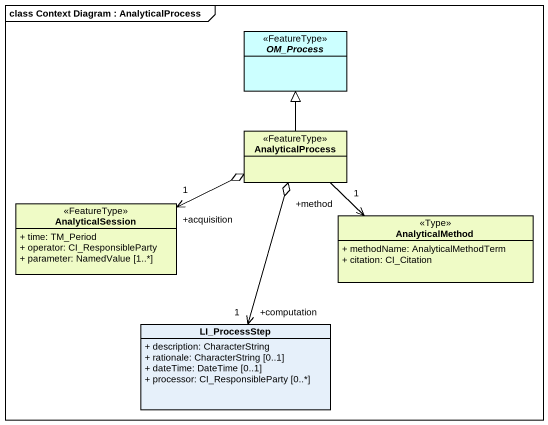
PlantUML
@startuml
mainframe class Context Diagram : AnalyticalProcess
hide circle
hide empty members
skinparam classAttributeIconSize 0
abstract class OM_Process <<FeatureType>> #CCFFFF
class AnalyticalProcess <<FeatureType>> #EFFBC6
class AnalyticalSession <<FeatureType>> #EFFBC6 {
  + time: TM_Period
  + operator: CI_ResponsibleParty
  + parameter: NamedValue [1..*]
}
class AnalyticalMethod <<Type>> #EFFBC6 {
  + methodName: AnalyticalMethodTerm
  + citation: CI_Citation
}
class LI_ProcessStep {
  + description: CharacterString
  + rationale: CharacterString [0..1]
  + dateTime: DateTime [0..1]
  + processor: CI_ResponsibleParty [0..*]
}
AnalyticalProcess -up-|> OM_Process
AnalyticalProcess o-left-> "+acquisition\n1" AnalyticalSession
AnalyticalProcess --> "+method\n1" AnalyticalMethod
AnalyticalProcess o--> "+computation\n1" LI_ProcessStep
@enduml
